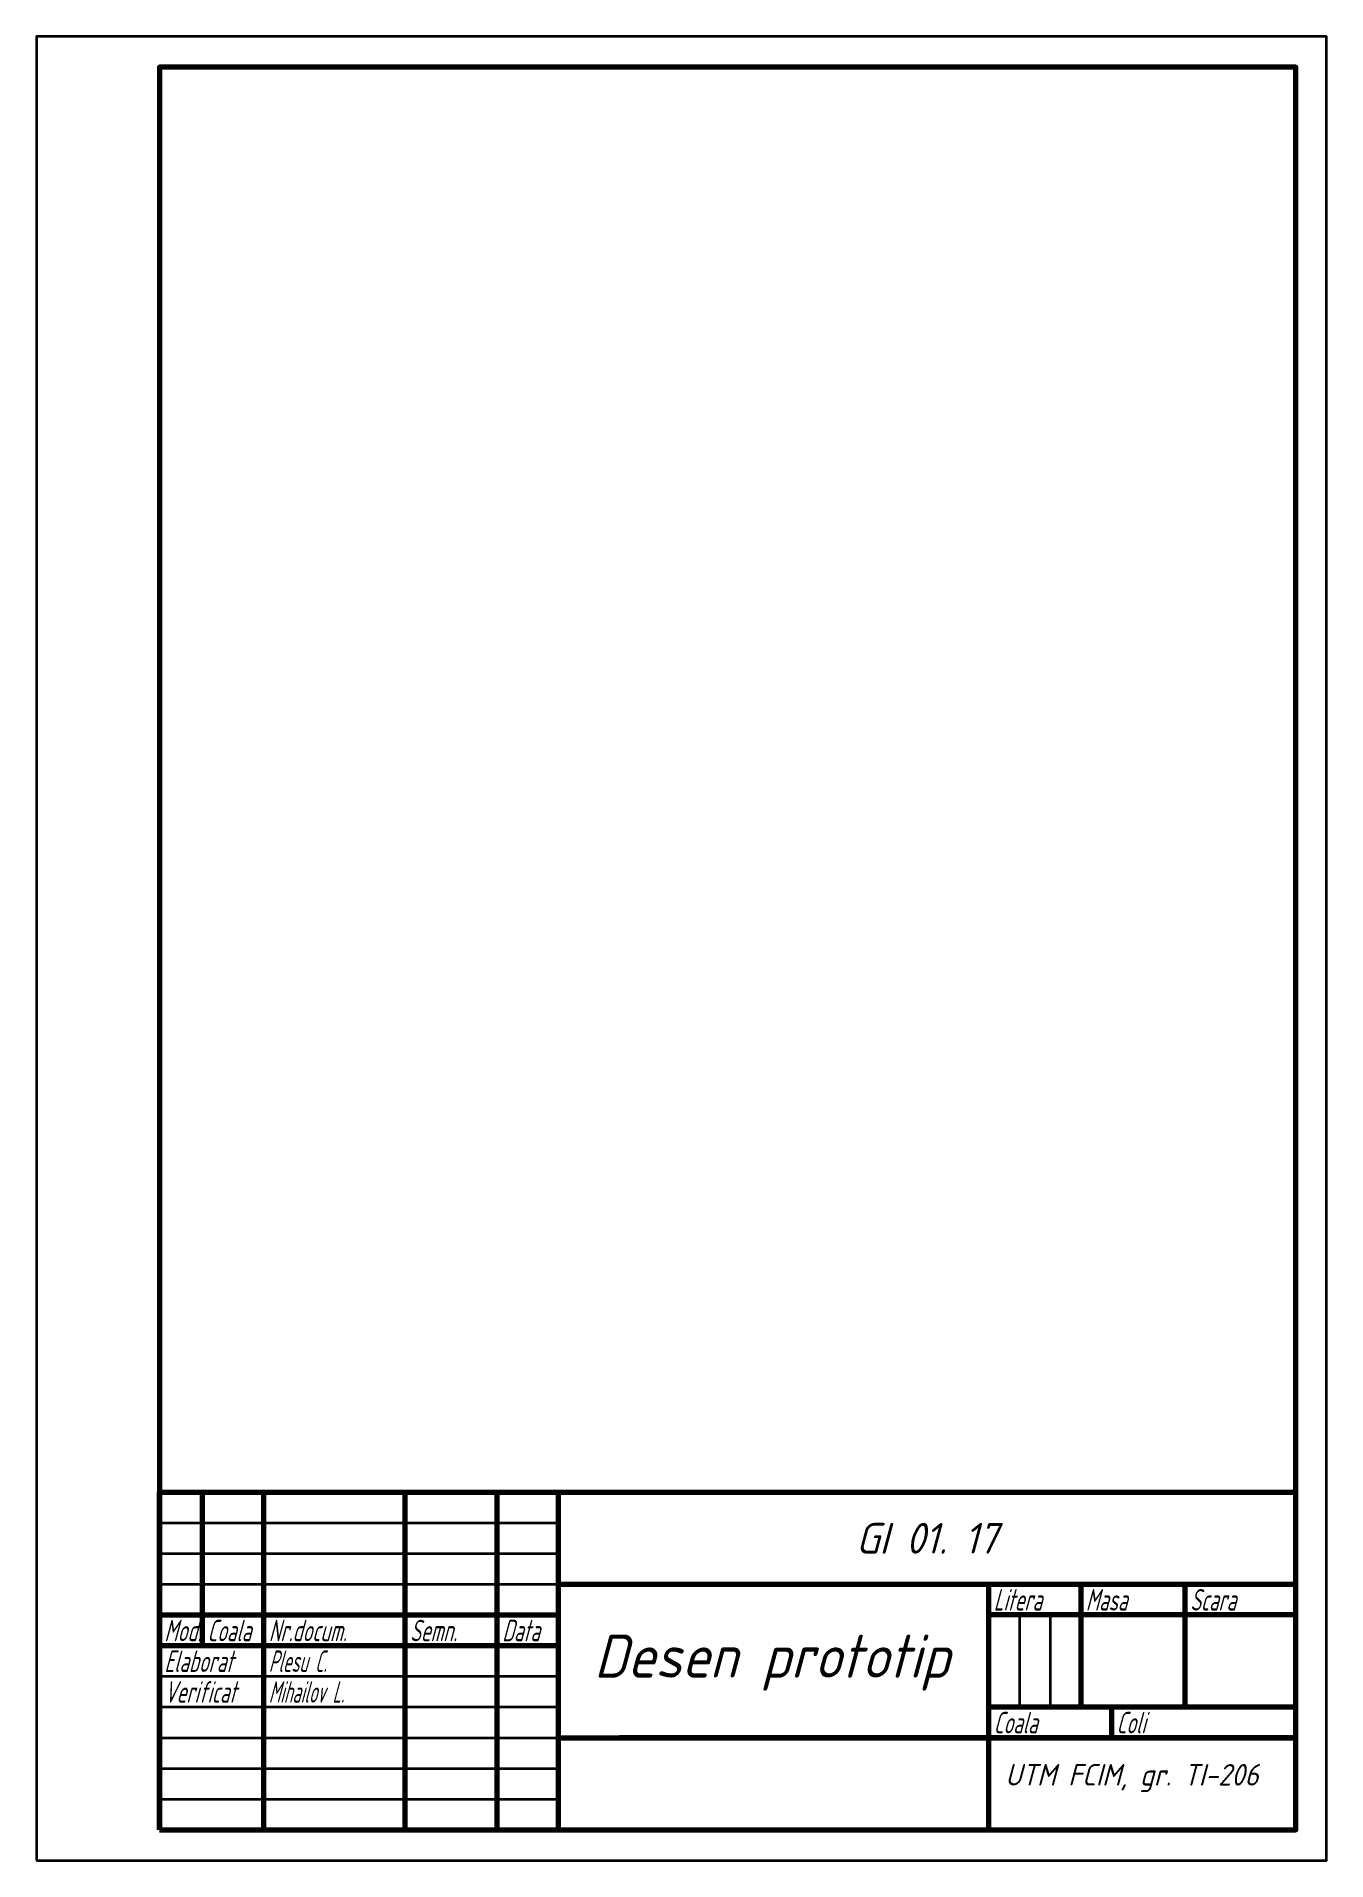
# Model space of a CAD drawing. Header units: millimetres. Extents: x 0 to 210, y 0 to 297.
import ezdxf
from ezdxf.enums import TextEntityAlignment as Align

# ---------------------------------------------------------------- set-up
doc = ezdxf.new("R2010")
doc.units = ezdxf.units.MM
for name, color, linetype, lineweight in [('Contur', 10, 'Continuous', 70), ('Subtire', 50, 'Continuous', 35), ('text3.5', 21, 'Continuous', 35), ('text5', 221, 'Continuous', 50), ('text7', 130, 'Continuous', 70)]:
    doc.layers.add(name, color=color, linetype=linetype, lineweight=lineweight)
doc.styles.get("Standard").update_dxf_attribs({"font": 'isocp.shx', "oblique": 15})

msp = doc.modelspace()

# ---------------------------------------------------------------- linework, layer by layer
at = {"layer": 'Contur'}
for p, q in [((20, 5), (20, 60)), ((20, 5), (20, 60)), ((20, 60), (205, 60)), ((20, 5), (20, 60)), ((27, 35), (27, 60)), ((37, 5), (37, 60)), ((37, 5), (37, 60)), ((60, 5), (60, 60)), ((60, 5), (60, 60)), ((75, 5), (75, 60)), ((85, 5), (85, 60)), ((85, 45), (205, 45)), ((155, 45), (155, 5)), ((170, 45), (170, 25)), ((187, 25), (187, 45)), ((205, 45), (205, 45)), ((205, 45), (205, 45)), ((20, 40), (85, 40)), ((205, 40), (155, 40)), ((20, 35), (85, 35)), ((155, 25), (205, 25)), ((175, 25), (175, 20)), ((85, 20), (205, 20)), ((205, 20), (94.9, 20))]:
    msp.add_line(p, q, dxfattribs=at)
msp.add_lwpolyline([(20, 5), (205, 5), (205, 292), (20, 292)], close=True, dxfattribs=at)
at = {"layer": 'Subtire'}
for p, q in [((20, 55), (85, 55)), ((20, 50), (85, 50)), ((20, 45), (85, 45)), ((160, 40), (160, 25)), ((165, 40), (165, 25)), ((20, 30), (85, 30)), ((20, 25), (85, 25)), ((20, 20), (85, 20)), ((20, 15), (85, 15)), ((20, 10), (85, 10))]:
    msp.add_line(p, q, dxfattribs=at)
msp.add_lwpolyline([(0, 0), (210, 0), (210, 297), (0, 297)], close=True, dxfattribs=at)

# ---------------------------------------------------------------- texts
at = {"layer": 'text3.5', "char_height": 3.5, "attachment_point": 1}
for s, width, insert in [('{\\Fisocp|c238;\\W0.7;Litera}', 4.3941, (155.81, 44.2)), ('{\\Fisocp|c238;\\W0.7;Masa}', 4.3941, (170.81, 44.2)), ('{\\Fisocp|c238;\\W0.7;Scara}', 4.3941, (187.81, 44.2)), ('{\\Fisocp|c238;\\W0.7;Mod.}', 4.3941, (20.81, 39.2)), ('{\\Fisocp|c238;\\W0.7;Coala}', 4.3941, (27.81, 39.2)), ('{\\Fisocp|c238;\\W0.7;Nr.docum.}', 4.3941, (37.81, 39.2)), ('{\\Fisocp|c238;\\W0.7;Semn.}', 4.3941, (60.81, 39.2)), ('{\\Fisocp|c238;\\W0.7;Data}', 4.3941, (75.81, 39.2)), ('{\\Fisocp|c238;\\W0.7;Elaborat}', 4.3941, (20.81, 34.2)), ('{\\W0.6;Plesu C.}', 22.189, (37.81, 34.2)), ('{\\Fisocp|c238;\\W0.7;Verificat}', 4.3941, (20.81, 29.2)), ('{\\Fisocp|c238;\\W0.6;Mihailov \\Fisocp|c0;L.}', 22.189, (37.81, 29.2)), ('{\\Fisocp|c238;\\W0.7;Coala}', 4.3941, (155.81, 24.2)), ('{\\Fisocp|c238;\\W0.7;Coli}', 4.3941, (175.81, 24.2))]:
    msp.add_mtext_dynamic_manual_height_columns(s, width=width, gutter_width=12.5, heights=[0], dxfattribs=dict(at, insert=insert))
at = {"layer": 'text5', "oblique": 15}
msp.add_text('GI 01. 17', height=5, dxfattribs=at).set_placement((144.92, 52.48), align=Align.MIDDLE)
at = {"layer": 'text5', "insert": (157.68, 15.71), "char_height": 3.5, "attachment_point": 1}
msp.add_mtext_dynamic_manual_height_columns('UTM FCIM, gr. TI-206', width=54.2101, gutter_width=17.5, heights=[14.87], dxfattribs=at)
at = {"layer": 'text7', "oblique": 15}
msp.add_text('Desen prototip', height=7, dxfattribs=at).set_placement((119.74, 32.23), align=Align.MIDDLE)

doc.saveas('drawing.dxf')
